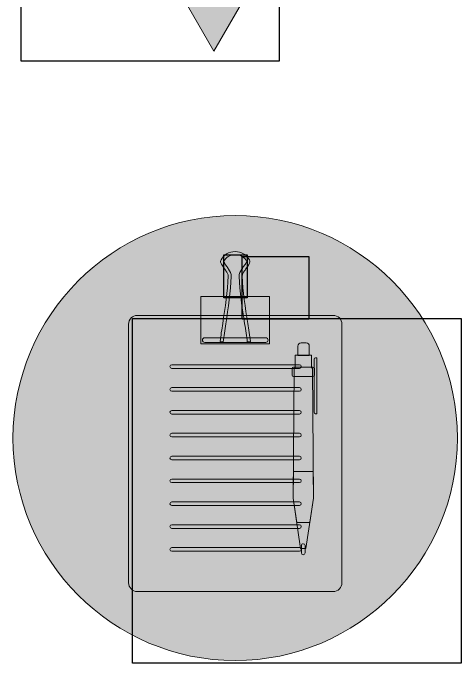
# Model space of a CAD drawing. Header units: inches. Extents: x -507 to 1392, y -754 to 68.
# Drawn here: x 1122.77 to 1150.27, y -158.04 to -118.19 of the extents above; entities that cross this region are included whole.
import ezdxf

# ---------------------------------------------------------------- set-up
doc = ezdxf.new("R2010")
doc.units = ezdxf.units.IN
doc.header["$MEASUREMENT"] = 0
doc.layers.add('back', color=7, linetype='Continuous')
picture_1 = doc.add_image_def('image39.png', size_in_pixel=(66, 167))
picture_2 = doc.add_image_def('image40.png', size_in_pixel=(17, 16))
picture_3 = doc.add_image_def('image41.png', size_in_pixel=(6, 11))
picture_4 = doc.add_image_def('image42.png', size_in_pixel=(84, 88))

# ---------------------------------------------------------------- blocks, each defined once
blk = doc.blocks.new('block 108')
at = {"layer": 'back', "true_color": 0xcc3332}
h = blk.add_hatch(color=22, dxfattribs=at)
h.dxf.hatch_style = 2
edge = h.paths.add_edge_path()
edge.add_spline(control_points=[(1135.104, -120.534), (1135.104, -120.534), (1138.573, -114.525), (1138.573, -114.525), (1138.573, -114.525), (1137.658, -114.525), (1137.658, -114.525), (1137.658, -114.525), (1137.658, -90.296), (1137.658, -90.296), (1137.658, -84.919), (1133.3, -80.561), (1127.923, -80.561), (1127.923, -80.561), (1122.771, -80.561), (1122.771, -80.561), (1128.147, -80.561), (1132.505, -84.919), (1132.505, -90.296), (1132.505, -90.296), (1132.505, -114.525), (1132.505, -114.525), (1132.505, -114.525), (1131.635, -114.525), (1131.635, -114.525), (1131.635, -114.525), (1135.104, -120.534), (1135.104, -120.534)], knot_values=[0, 0, 0, 0, 1, 1, 1, 2, 2, 2, 3, 3, 3, 4, 4, 4, 5, 5, 5, 6, 6, 6, 7, 7, 7, 8, 8, 8, 9, 9, 9, 9], degree=3, periodic=1)
at = {"layer": 'back', "lineweight": 0}
blk.add_open_spline([(1135.104, -120.534), (1135.104, -120.534), (1138.573, -114.525), (1138.573, -114.525), (1138.573, -114.525), (1137.658, -114.525), (1137.658, -114.525), (1137.658, -114.525), (1137.658, -90.296), (1137.658, -90.296), (1137.658, -84.919), (1133.3, -80.561), (1127.923, -80.561), (1127.923, -80.561), (1122.771, -80.561), (1122.771, -80.561), (1128.147, -80.561), (1132.505, -84.919), (1132.505, -90.296), (1132.505, -90.296), (1132.505, -114.525), (1132.505, -114.525), (1132.505, -114.525), (1131.635, -114.525), (1131.635, -114.525), (1131.635, -114.525), (1135.104, -120.534), (1135.104, -120.534)], degree=3, knots=[0, 0, 0, 0, 1, 1, 1, 2, 2, 2, 3, 3, 3, 4, 4, 4, 5, 5, 5, 6, 6, 6, 7, 7, 7, 8, 8, 8, 9, 9, 9, 9], dxfattribs=at)
blk = doc.blocks.new('block 107')
at = {"layer": 'back'}
blk.add_blockref('block 108', (0, 0), dxfattribs=at)
image = blk.add_image(picture_1, insert=(1123.271, -121.141), size_in_units=(15.84, 40.08), dxfattribs=at)
blk = doc.blocks.new('block 110')
at = {"layer": 'back', "true_color": 0x545554}
h = blk.add_hatch(color=251, dxfattribs=at)
edge = h.paths.add_edge_path()
edge.add_spline(control_points=[(1140.763, -138.412), (1140.763, -138.412), (1140.46, -138.412), (1140.46, -138.412), (1140.345, -138.412), (1140.251, -138.506), (1140.251, -138.621), (1140.251, -138.621), (1140.251, -139.2), (1140.251, -139.2), (1140.251, -139.2), (1140.961, -139.2), (1140.961, -139.2), (1140.961, -139.2), (1140.961, -138.611), (1140.961, -138.611), (1140.961, -138.501), (1140.872, -138.412), (1140.763, -138.412)], knot_values=[0, 0, 0, 0, 1, 1, 1, 2, 2, 2, 3, 3, 3, 4, 4, 4, 5, 5, 5, 6, 6, 6, 6], degree=3, periodic=1)
for points in [[(1141.091, -139.17), (1140.091, -139.17), (1140.084, -139.927), (1140.032, -140.003), (1139.967, -147.933), (1140.423, -151.014), (1140.752, -151.014), (1141.208, -147.933), (1141.149, -139.993), (1141.097, -139.931)], [(1139.98, -146.304), (1141.196, -146.304), (1141.208, -147.933), (1140.986, -149.432), (1140.188, -149.432), (1139.967, -147.933)]]:
    blk.add_hatch(color=251, dxfattribs=at).paths.add_polyline_path(points)
h = blk.add_hatch(color=251, dxfattribs=at)
edge = h.paths.add_edge_path()
edge.add_spline(control_points=[(1141.425, -139.327), (1141.425, -139.327), (1141.342, -139.327), (1141.342, -139.327), (1141.297, -139.327), (1141.26, -139.364), (1141.26, -139.41), (1141.26, -139.41), (1141.26, -142.675), (1141.26, -142.675), (1141.26, -142.72), (1141.297, -142.758), (1141.342, -142.758), (1141.342, -142.758), (1141.425, -142.758), (1141.425, -142.758), (1141.425, -142.758), (1141.425, -139.327), (1141.425, -139.327)], knot_values=[0, 0, 0, 0, 1, 1, 1, 2, 2, 2, 3, 3, 3, 4, 4, 4, 5, 5, 5, 6, 6, 6, 6], degree=3, periodic=1)
h = blk.add_hatch(color=251, dxfattribs=at)
edge = h.paths.add_edge_path()
edge.add_spline(control_points=[(1141.184, -139.897), (1141.184, -139.897), (1139.991, -139.897), (1139.991, -139.897), (1139.943, -139.897), (1139.905, -139.935), (1139.905, -139.982), (1139.905, -139.982), (1139.905, -140.387), (1139.905, -140.387), (1139.905, -140.434), (1139.943, -140.473), (1139.99, -140.473), (1139.99, -140.473), (1141.184, -140.473), (1141.184, -140.473), (1141.232, -140.473), (1141.27, -140.434), (1141.27, -140.387), (1141.27, -140.387), (1141.27, -139.982), (1141.27, -139.982), (1141.27, -139.935), (1141.232, -139.897), (1141.184, -139.897)], knot_values=[0, 0, 0, 0, 1, 1, 1, 2, 2, 2, 3, 3, 3, 4, 4, 4, 5, 5, 5, 6, 6, 6, 7, 7, 7, 8, 8, 8, 8], degree=3, periodic=1)
h = blk.add_hatch(color=251, dxfattribs=at)
edge = h.paths.add_edge_path()
edge.add_spline(control_points=[(1140.588, -150.728), (1140.588, -150.728), (1140.588, -150.728), (1140.588, -150.728), (1140.525, -150.728), (1140.474, -150.78), (1140.474, -150.842), (1140.474, -150.842), (1140.474, -151.291), (1140.474, -151.291), (1140.474, -151.353), (1140.525, -151.404), (1140.587, -151.404), (1140.65, -151.404), (1140.701, -151.353), (1140.701, -151.291), (1140.701, -151.291), (1140.701, -150.842), (1140.701, -150.842), (1140.701, -150.78), (1140.65, -150.728), (1140.588, -150.728)], knot_values=[0, 0, 0, 0, 1, 1, 1, 2, 2, 2, 3, 3, 3, 4, 4, 4, 5, 5, 5, 6, 6, 6, 7, 7, 7, 7], degree=3, periodic=1)
at = {"layer": 'back', "lineweight": 0}
for points in [[(1141.091, -139.17), (1140.091, -139.17), (1140.084, -139.927), (1140.032, -140.003), (1139.967, -147.933), (1140.423, -151.014), (1140.752, -151.014), (1141.208, -147.933), (1141.149, -139.993), (1141.097, -139.931), (1141.091, -139.17)], [(1139.98, -146.304), (1141.196, -146.304), (1141.208, -147.933), (1140.986, -149.432), (1140.188, -149.432), (1139.967, -147.933), (1139.98, -146.304)]]:
    blk.add_lwpolyline(points, dxfattribs=at)
for points, knots in [([(1140.763, -138.412), (1140.763, -138.412), (1140.46, -138.412), (1140.46, -138.412), (1140.345, -138.412), (1140.251, -138.506), (1140.251, -138.621), (1140.251, -138.621), (1140.251, -139.2), (1140.251, -139.2), (1140.251, -139.2), (1140.961, -139.2), (1140.961, -139.2), (1140.961, -139.2), (1140.961, -138.611), (1140.961, -138.611), (1140.961, -138.501), (1140.872, -138.412), (1140.763, -138.412)], [0, 0, 0, 0, 1, 1, 1, 2, 2, 2, 3, 3, 3, 4, 4, 4, 5, 5, 5, 6, 6, 6, 6]), ([(1141.425, -139.327), (1141.425, -139.327), (1141.342, -139.327), (1141.342, -139.327), (1141.297, -139.327), (1141.26, -139.364), (1141.26, -139.41), (1141.26, -139.41), (1141.26, -142.675), (1141.26, -142.675), (1141.26, -142.72), (1141.297, -142.758), (1141.342, -142.758), (1141.342, -142.758), (1141.425, -142.758), (1141.425, -142.758), (1141.425, -142.758), (1141.425, -139.327), (1141.425, -139.327)], [0, 0, 0, 0, 1, 1, 1, 2, 2, 2, 3, 3, 3, 4, 4, 4, 5, 5, 5, 6, 6, 6, 6]), ([(1141.184, -139.897), (1141.184, -139.897), (1139.991, -139.897), (1139.991, -139.897), (1139.943, -139.897), (1139.905, -139.935), (1139.905, -139.982), (1139.905, -139.982), (1139.905, -140.387), (1139.905, -140.387), (1139.905, -140.434), (1139.943, -140.473), (1139.99, -140.473), (1139.99, -140.473), (1141.184, -140.473), (1141.184, -140.473), (1141.232, -140.473), (1141.27, -140.434), (1141.27, -140.387), (1141.27, -140.387), (1141.27, -139.982), (1141.27, -139.982), (1141.27, -139.935), (1141.232, -139.897), (1141.184, -139.897)], [0, 0, 0, 0, 1, 1, 1, 2, 2, 2, 3, 3, 3, 4, 4, 4, 5, 5, 5, 6, 6, 6, 7, 7, 7, 8, 8, 8, 8]), ([(1140.588, -150.728), (1140.588, -150.728), (1140.588, -150.728), (1140.588, -150.728), (1140.525, -150.728), (1140.474, -150.78), (1140.474, -150.842), (1140.474, -150.842), (1140.474, -151.291), (1140.474, -151.291), (1140.474, -151.353), (1140.525, -151.404), (1140.587, -151.404), (1140.65, -151.404), (1140.701, -151.353), (1140.701, -151.291), (1140.701, -151.291), (1140.701, -150.842), (1140.701, -150.842), (1140.701, -150.78), (1140.65, -150.728), (1140.588, -150.728)], [0, 0, 0, 0, 1, 1, 1, 2, 2, 2, 3, 3, 3, 4, 4, 4, 5, 5, 5, 6, 6, 6, 7, 7, 7, 7])]:
    blk.add_open_spline(points, degree=3, knots=knots, dxfattribs=at)
blk = doc.blocks.new('block 109')
at = {"layer": 'back', "true_color": 0x545554}
h = blk.add_hatch(color=251, dxfattribs=at)
edge = h.paths.add_edge_path()
edge.add_spline(control_points=[(1136.412, -130.611), (1136.412, -130.611), (1136.412, -130.611), (1136.412, -130.611), (1143.915, -130.611), (1150.053, -136.749), (1150.053, -144.252), (1150.053, -144.252), (1150.053, -144.253), (1150.053, -144.253), (1150.053, -151.756), (1143.915, -157.894), (1136.412, -157.894), (1136.412, -157.894), (1136.412, -157.894), (1136.412, -157.894), (1128.909, -157.894), (1122.771, -151.756), (1122.771, -144.253), (1122.771, -144.253), (1122.771, -144.252), (1122.771, -144.252), (1122.771, -136.75), (1128.909, -130.611), (1136.412, -130.611)], knot_values=[0, 0, 0, 0, 1, 1, 1, 2, 2, 2, 3, 3, 3, 4, 4, 4, 5, 5, 5, 6, 6, 6, 7, 7, 7, 8, 8, 8, 8], degree=3, periodic=1)
at = {"layer": 'back', "true_color": 0x000000}
h = blk.add_hatch(color=18, dxfattribs=at)
edge = h.paths.add_edge_path()
edge.add_spline(control_points=[(1135.481, -138.333), (1135.531, -137.964), (1135.587, -137.598), (1135.644, -137.226), (1135.792, -136.254), (1135.947, -135.239), (1135.981, -134.336), (1135.985, -134.225), (1135.913, -134.113), (1135.844, -134.005), (1135.82, -133.97), (1135.798, -133.934), (1135.777, -133.9), (1135.767, -133.884), (1135.747, -133.856), (1135.723, -133.822), (1135.676, -133.756), (1135.612, -133.667), (1135.569, -133.592), (1135.569, -133.592), (1135.563, -133.582), (1135.563, -133.582), (1135.563, -133.582), (1135.563, -133.582), (1135.563, -133.582), (1135.503, -133.48), (1135.486, -133.45), (1135.543, -133.33), (1135.623, -133.163), (1135.742, -133.045), (1135.882, -132.965), (1136.041, -132.873), (1136.228, -132.832), (1136.417, -132.822), (1136.417, -132.822), (1136.417, -132.822), (1136.417, -132.822), (1136.591, -132.813), (1136.77, -132.861), (1136.925, -132.952), (1137.077, -133.041), (1137.205, -133.172), (1137.281, -133.33), (1137.338, -133.45), (1137.321, -133.48), (1137.261, -133.582), (1137.261, -133.582), (1137.255, -133.593), (1137.255, -133.593), (1137.255, -133.593), (1137.255, -133.593), (1137.255, -133.593), (1137.211, -133.667), (1137.148, -133.756), (1137.101, -133.822), (1137.077, -133.856), (1137.057, -133.884), (1137.047, -133.9), (1137.027, -133.934), (1137.004, -133.97), (1136.98, -134.005), (1136.911, -134.113), (1136.838, -134.225), (1136.843, -134.336), (1136.876, -135.239), (1137.031, -136.254), (1137.18, -137.226), (1137.237, -137.598), (1137.293, -137.964), (1137.343, -138.333), (1137.343, -138.333), (1137.155, -138.358), (1137.155, -138.358), (1137.108, -138.016), (1137.05, -137.638), (1136.992, -137.255), (1136.843, -136.28), (1136.687, -135.262), (1136.652, -134.343), (1136.646, -134.172), (1136.735, -134.034), (1136.821, -133.902), (1136.843, -133.868), (1136.864, -133.836), (1136.883, -133.802), (1136.883, -133.802), (1136.885, -133.799), (1136.885, -133.799), (1136.897, -133.781), (1136.919, -133.749), (1136.945, -133.712), (1136.991, -133.648), (1137.051, -133.565), (1137.09, -133.497), (1137.09, -133.497), (1137.09, -133.496), (1137.09, -133.496), (1137.09, -133.496), (1137.096, -133.486), (1137.096, -133.486), (1137.117, -133.451), (1137.123, -133.44), (1137.109, -133.412), (1137.051, -133.289), (1136.949, -133.187), (1136.829, -133.117), (1136.705, -133.044), (1136.563, -133.005), (1136.427, -133.012), (1136.265, -133.02), (1136.108, -133.055), (1135.977, -133.13), (1135.868, -133.193), (1135.776, -133.283), (1135.715, -133.412), (1135.701, -133.44), (1135.707, -133.451), (1135.728, -133.486), (1135.728, -133.486), (1135.728, -133.486), (1135.728, -133.486), (1135.728, -133.486), (1135.734, -133.497), (1135.734, -133.497), (1135.773, -133.565), (1135.833, -133.648), (1135.879, -133.712), (1135.905, -133.749), (1135.928, -133.781), (1135.939, -133.799), (1135.939, -133.799), (1135.941, -133.802), (1135.941, -133.802), (1135.96, -133.836), (1135.982, -133.868), (1136.003, -133.902), (1136.089, -134.034), (1136.178, -134.172), (1136.171, -134.343), (1136.137, -135.262), (1135.981, -136.28), (1135.833, -137.255), (1135.774, -137.638), (1135.716, -138.016), (1135.669, -138.358), (1135.669, -138.358), (1135.481, -138.333), (1135.481, -138.333)], knot_values=[0, 0, 0, 0, 1, 1, 1, 2, 2, 2, 3, 3, 3, 4, 4, 4, 5, 5, 5, 6, 6, 6, 7, 7, 7, 8, 8, 8, 9, 9, 9, 10, 10, 10, 11, 11, 11, 12, 12, 12, 13, 13, 13, 14, 14, 14, 15, 15, 15, 16, 16, 16, 17, 17, 17, 18, 18, 18, 19, 19, 19, 20, 20, 20, 21, 21, 21, 22, 22, 22, 23, 23, 23, 24, 24, 24, 25, 25, 25, 26, 26, 26, 27, 27, 27, 28, 28, 28, 29, 29, 29, 30, 30, 30, 31, 31, 31, 32, 32, 32, 33, 33, 33, 34, 34, 34, 35, 35, 35, 36, 36, 36, 37, 37, 37, 38, 38, 38, 39, 39, 39, 40, 40, 40, 41, 41, 41, 42, 42, 42, 43, 43, 43, 44, 44, 44, 45, 45, 45, 46, 46, 46, 47, 47, 47, 48, 48, 48, 49, 49, 49, 49], degree=3, periodic=1)
blk.add_hatch(color=18, dxfattribs=at).paths.add_polyline_path([(1134.298, -138.485), (1138.526, -138.485), (1138.526, -135.582), (1134.298, -135.582)])
h = blk.add_hatch(color=18, dxfattribs=at)
edge = h.paths.add_edge_path()
edge.add_spline(control_points=[(1130.402, -136.731), (1130.402, -136.731), (1142.422, -136.731), (1142.422, -136.731), (1142.719, -136.731), (1142.963, -136.974), (1142.963, -137.272), (1142.963, -137.272), (1142.963, -153.12), (1142.963, -153.12), (1142.963, -153.418), (1142.719, -153.661), (1142.422, -153.661), (1142.422, -153.661), (1130.402, -153.661), (1130.402, -153.661), (1130.105, -153.661), (1129.861, -153.418), (1129.861, -153.12), (1129.861, -153.12), (1129.861, -137.272), (1129.861, -137.272), (1129.861, -136.974), (1130.105, -136.731), (1130.402, -136.731)], knot_values=[0, 0, 0, 0, 1, 1, 1, 2, 2, 2, 3, 3, 3, 4, 4, 4, 5, 5, 5, 6, 6, 6, 7, 7, 7, 8, 8, 8, 8], degree=3, periodic=1)
h = blk.add_hatch(color=18, dxfattribs=at)
edge = h.paths.add_edge_path()
edge.add_spline(control_points=[(1134.539, -138.099), (1134.539, -138.099), (1138.286, -138.099), (1138.286, -138.099), (1138.365, -138.099), (1138.43, -138.164), (1138.43, -138.243), (1138.43, -138.322), (1138.365, -138.387), (1138.286, -138.387), (1138.286, -138.387), (1134.539, -138.387), (1134.539, -138.387), (1134.459, -138.387), (1134.394, -138.322), (1134.394, -138.243), (1134.395, -138.164), (1134.459, -138.099), (1134.539, -138.099)], knot_values=[0, 0, 0, 0, 1, 1, 1, 2, 2, 2, 3, 3, 3, 4, 4, 4, 5, 5, 5, 6, 6, 6, 6], degree=3, periodic=1)
at = {"layer": 'back', "true_color": 0x545554}
h = blk.add_hatch(color=251, dxfattribs=at)
edge = h.paths.add_edge_path()
edge.add_spline(control_points=[(1132.518, -139.981), (1132.456, -139.981), (1132.406, -139.931), (1132.406, -139.87), (1132.406, -139.808), (1132.456, -139.758), (1132.518, -139.758), (1132.518, -139.758), (1140.353, -139.758), (1140.353, -139.758), (1140.415, -139.758), (1140.465, -139.808), (1140.465, -139.87), (1140.465, -139.931), (1140.415, -139.981), (1140.353, -139.981), (1140.353, -139.981), (1132.518, -139.981), (1132.518, -139.981)], knot_values=[0, 0, 0, 0, 1, 1, 1, 2, 2, 2, 3, 3, 3, 4, 4, 4, 5, 5, 5, 6, 6, 6, 6], degree=3, periodic=1)
h = blk.add_hatch(color=251, dxfattribs=at)
edge = h.paths.add_edge_path()
edge.add_spline(control_points=[(1132.518, -141.383), (1132.456, -141.383), (1132.406, -141.333), (1132.406, -141.271), (1132.406, -141.209), (1132.456, -141.159), (1132.518, -141.159), (1132.518, -141.159), (1140.353, -141.159), (1140.353, -141.159), (1140.415, -141.159), (1140.465, -141.209), (1140.465, -141.271), (1140.465, -141.333), (1140.415, -141.383), (1140.353, -141.383), (1140.353, -141.383), (1132.518, -141.383), (1132.518, -141.383)], knot_values=[0, 0, 0, 0, 1, 1, 1, 2, 2, 2, 3, 3, 3, 4, 4, 4, 5, 5, 5, 6, 6, 6, 6], degree=3, periodic=1)
h = blk.add_hatch(color=251, dxfattribs=at)
edge = h.paths.add_edge_path()
edge.add_spline(control_points=[(1132.518, -142.784), (1132.456, -142.784), (1132.406, -142.734), (1132.406, -142.672), (1132.406, -142.61), (1132.456, -142.561), (1132.518, -142.561), (1132.518, -142.561), (1140.353, -142.561), (1140.353, -142.561), (1140.415, -142.561), (1140.465, -142.611), (1140.465, -142.672), (1140.465, -142.734), (1140.415, -142.784), (1140.353, -142.784), (1140.353, -142.784), (1132.518, -142.784), (1132.518, -142.784)], knot_values=[0, 0, 0, 0, 1, 1, 1, 2, 2, 2, 3, 3, 3, 4, 4, 4, 5, 5, 5, 6, 6, 6, 6], degree=3, periodic=1)
h = blk.add_hatch(color=251, dxfattribs=at)
edge = h.paths.add_edge_path()
edge.add_spline(control_points=[(1132.518, -144.185), (1132.456, -144.185), (1132.406, -144.135), (1132.406, -144.073), (1132.406, -144.011), (1132.456, -143.962), (1132.518, -143.962), (1132.518, -143.962), (1140.353, -143.962), (1140.353, -143.962), (1140.415, -143.962), (1140.465, -144.011), (1140.465, -144.073), (1140.465, -144.135), (1140.415, -144.185), (1140.353, -144.185), (1140.353, -144.185), (1132.518, -144.185), (1132.518, -144.185)], knot_values=[0, 0, 0, 0, 1, 1, 1, 2, 2, 2, 3, 3, 3, 4, 4, 4, 5, 5, 5, 6, 6, 6, 6], degree=3, periodic=1)
h = blk.add_hatch(color=251, dxfattribs=at)
edge = h.paths.add_edge_path()
edge.add_spline(control_points=[(1132.518, -145.586), (1132.456, -145.586), (1132.406, -145.536), (1132.406, -145.475), (1132.406, -145.413), (1132.456, -145.363), (1132.518, -145.363), (1132.518, -145.363), (1140.353, -145.363), (1140.353, -145.363), (1140.415, -145.363), (1140.465, -145.413), (1140.465, -145.475), (1140.465, -145.536), (1140.415, -145.586), (1140.353, -145.586), (1140.353, -145.586), (1132.518, -145.586), (1132.518, -145.586)], knot_values=[0, 0, 0, 0, 1, 1, 1, 2, 2, 2, 3, 3, 3, 4, 4, 4, 5, 5, 5, 6, 6, 6, 6], degree=3, periodic=1)
at = {"layer": 'back', "true_color": 0x252422}
h = blk.add_hatch(color=250, dxfattribs=at)
edge = h.paths.add_edge_path()
edge.add_spline(control_points=[(1132.518, -146.987), (1132.456, -146.987), (1132.406, -146.938), (1132.406, -146.876), (1132.406, -146.814), (1132.456, -146.764), (1132.518, -146.764), (1132.518, -146.764), (1140.353, -146.764), (1140.353, -146.764), (1140.415, -146.764), (1140.465, -146.814), (1140.465, -146.876), (1140.465, -146.938), (1140.415, -146.987), (1140.353, -146.987), (1140.353, -146.987), (1132.518, -146.987), (1132.518, -146.987)], knot_values=[0, 0, 0, 0, 1, 1, 1, 2, 2, 2, 3, 3, 3, 4, 4, 4, 5, 5, 5, 6, 6, 6, 6], degree=3, periodic=1)
h = blk.add_hatch(color=250, dxfattribs=at)
edge = h.paths.add_edge_path()
edge.add_spline(control_points=[(1132.518, -148.389), (1132.456, -148.389), (1132.406, -148.339), (1132.406, -148.277), (1132.406, -148.215), (1132.456, -148.165), (1132.518, -148.165), (1132.518, -148.165), (1140.353, -148.165), (1140.353, -148.165), (1140.415, -148.165), (1140.465, -148.215), (1140.465, -148.277), (1140.465, -148.339), (1140.415, -148.389), (1140.353, -148.389), (1140.353, -148.389), (1132.518, -148.389), (1132.518, -148.389)], knot_values=[0, 0, 0, 0, 1, 1, 1, 2, 2, 2, 3, 3, 3, 4, 4, 4, 5, 5, 5, 6, 6, 6, 6], degree=3, periodic=1)
h = blk.add_hatch(color=250, dxfattribs=at)
edge = h.paths.add_edge_path()
edge.add_spline(control_points=[(1132.518, -149.79), (1132.456, -149.79), (1132.406, -149.74), (1132.406, -149.678), (1132.406, -149.616), (1132.456, -149.566), (1132.518, -149.566), (1132.518, -149.566), (1140.353, -149.566), (1140.353, -149.566), (1140.415, -149.566), (1140.465, -149.616), (1140.465, -149.678), (1140.465, -149.74), (1140.415, -149.79), (1140.353, -149.79), (1140.353, -149.79), (1132.518, -149.79), (1132.518, -149.79)], knot_values=[0, 0, 0, 0, 1, 1, 1, 2, 2, 2, 3, 3, 3, 4, 4, 4, 5, 5, 5, 6, 6, 6, 6], degree=3, periodic=1)
h = blk.add_hatch(color=250, dxfattribs=at)
edge = h.paths.add_edge_path()
edge.add_spline(control_points=[(1132.518, -151.191), (1132.456, -151.191), (1132.406, -151.141), (1132.406, -151.079), (1132.406, -151.018), (1132.456, -150.967), (1132.518, -150.967), (1132.518, -150.967), (1140.353, -150.967), (1140.353, -150.967), (1140.415, -150.967), (1140.465, -151.018), (1140.465, -151.079), (1140.465, -151.141), (1140.415, -151.191), (1140.353, -151.191), (1140.353, -151.191), (1132.518, -151.191), (1132.518, -151.191)], knot_values=[0, 0, 0, 0, 1, 1, 1, 2, 2, 2, 3, 3, 3, 4, 4, 4, 5, 5, 5, 6, 6, 6, 6], degree=3, periodic=1)
at = {"layer": 'back', "lineweight": 0}
blk.add_lwpolyline([(1134.298, -138.485), (1138.526, -138.485), (1138.526, -135.582), (1134.298, -135.582), (1134.298, -138.485)], dxfattribs=at)
for points, knots in [([(1136.412, -130.611), (1136.412, -130.611), (1136.412, -130.611), (1136.412, -130.611), (1143.915, -130.611), (1150.053, -136.749), (1150.053, -144.252), (1150.053, -144.252), (1150.053, -144.253), (1150.053, -144.253), (1150.053, -151.756), (1143.915, -157.894), (1136.412, -157.894), (1136.412, -157.894), (1136.412, -157.894), (1136.412, -157.894), (1128.909, -157.894), (1122.771, -151.756), (1122.771, -144.253), (1122.771, -144.253), (1122.771, -144.252), (1122.771, -144.252), (1122.771, -136.75), (1128.909, -130.611), (1136.412, -130.611)], [0, 0, 0, 0, 1, 1, 1, 2, 2, 2, 3, 3, 3, 4, 4, 4, 5, 5, 5, 6, 6, 6, 7, 7, 7, 8, 8, 8, 8]), ([(1135.481, -138.333), (1135.531, -137.964), (1135.587, -137.598), (1135.644, -137.226), (1135.792, -136.254), (1135.947, -135.239), (1135.981, -134.336), (1135.985, -134.225), (1135.913, -134.113), (1135.844, -134.005), (1135.82, -133.97), (1135.798, -133.934), (1135.777, -133.9), (1135.767, -133.884), (1135.747, -133.856), (1135.723, -133.822), (1135.676, -133.756), (1135.612, -133.667), (1135.569, -133.592), (1135.569, -133.592), (1135.563, -133.582), (1135.563, -133.582), (1135.563, -133.582), (1135.563, -133.582), (1135.563, -133.582), (1135.503, -133.48), (1135.486, -133.45), (1135.543, -133.33), (1135.623, -133.163), (1135.742, -133.045), (1135.882, -132.965), (1136.041, -132.873), (1136.228, -132.832), (1136.417, -132.822), (1136.417, -132.822), (1136.417, -132.822), (1136.417, -132.822), (1136.591, -132.813), (1136.77, -132.861), (1136.925, -132.952), (1137.077, -133.041), (1137.205, -133.172), (1137.281, -133.33), (1137.338, -133.45), (1137.321, -133.48), (1137.261, -133.582), (1137.261, -133.582), (1137.255, -133.593), (1137.255, -133.593), (1137.255, -133.593), (1137.255, -133.593), (1137.255, -133.593), (1137.211, -133.667), (1137.148, -133.756), (1137.101, -133.822), (1137.077, -133.856), (1137.057, -133.884), (1137.047, -133.9), (1137.027, -133.934), (1137.004, -133.97), (1136.98, -134.005), (1136.911, -134.113), (1136.838, -134.225), (1136.843, -134.336), (1136.876, -135.239), (1137.031, -136.254), (1137.18, -137.226), (1137.237, -137.598), (1137.293, -137.964), (1137.343, -138.333), (1137.343, -138.333), (1137.155, -138.358), (1137.155, -138.358), (1137.108, -138.016), (1137.05, -137.638), (1136.992, -137.255), (1136.843, -136.28), (1136.687, -135.262), (1136.652, -134.343), (1136.646, -134.172), (1136.735, -134.034), (1136.821, -133.902), (1136.843, -133.868), (1136.864, -133.836), (1136.883, -133.802), (1136.883, -133.802), (1136.885, -133.799), (1136.885, -133.799), (1136.897, -133.781), (1136.919, -133.749), (1136.945, -133.712), (1136.991, -133.648), (1137.051, -133.565), (1137.09, -133.497), (1137.09, -133.497), (1137.09, -133.496), (1137.09, -133.496), (1137.09, -133.496), (1137.096, -133.486), (1137.096, -133.486), (1137.117, -133.451), (1137.123, -133.44), (1137.109, -133.412), (1137.051, -133.289), (1136.949, -133.187), (1136.829, -133.117), (1136.705, -133.044), (1136.563, -133.005), (1136.427, -133.012), (1136.265, -133.02), (1136.108, -133.055), (1135.977, -133.13), (1135.868, -133.193), (1135.776, -133.283), (1135.715, -133.412), (1135.701, -133.44), (1135.707, -133.451), (1135.728, -133.486), (1135.728, -133.486), (1135.728, -133.486), (1135.728, -133.486), (1135.728, -133.486), (1135.734, -133.497), (1135.734, -133.497), (1135.773, -133.565), (1135.833, -133.648), (1135.879, -133.712), (1135.905, -133.749), (1135.928, -133.781), (1135.939, -133.799), (1135.939, -133.799), (1135.941, -133.802), (1135.941, -133.802), (1135.96, -133.836), (1135.982, -133.868), (1136.003, -133.902), (1136.089, -134.034), (1136.178, -134.172), (1136.171, -134.343), (1136.137, -135.262), (1135.981, -136.28), (1135.833, -137.255), (1135.774, -137.638), (1135.716, -138.016), (1135.669, -138.358), (1135.669, -138.358), (1135.481, -138.333), (1135.481, -138.333)], [0, 0, 0, 0, 1, 1, 1, 2, 2, 2, 3, 3, 3, 4, 4, 4, 5, 5, 5, 6, 6, 6, 7, 7, 7, 8, 8, 8, 9, 9, 9, 10, 10, 10, 11, 11, 11, 12, 12, 12, 13, 13, 13, 14, 14, 14, 15, 15, 15, 16, 16, 16, 17, 17, 17, 18, 18, 18, 19, 19, 19, 20, 20, 20, 21, 21, 21, 22, 22, 22, 23, 23, 23, 24, 24, 24, 25, 25, 25, 26, 26, 26, 27, 27, 27, 28, 28, 28, 29, 29, 29, 30, 30, 30, 31, 31, 31, 32, 32, 32, 33, 33, 33, 34, 34, 34, 35, 35, 35, 36, 36, 36, 37, 37, 37, 38, 38, 38, 39, 39, 39, 40, 40, 40, 41, 41, 41, 42, 42, 42, 43, 43, 43, 44, 44, 44, 45, 45, 45, 46, 46, 46, 47, 47, 47, 48, 48, 48, 49, 49, 49, 49]), ([(1130.402, -136.731), (1130.402, -136.731), (1142.422, -136.731), (1142.422, -136.731), (1142.719, -136.731), (1142.963, -136.974), (1142.963, -137.272), (1142.963, -137.272), (1142.963, -153.12), (1142.963, -153.12), (1142.963, -153.418), (1142.719, -153.661), (1142.422, -153.661), (1142.422, -153.661), (1130.402, -153.661), (1130.402, -153.661), (1130.105, -153.661), (1129.861, -153.418), (1129.861, -153.12), (1129.861, -153.12), (1129.861, -137.272), (1129.861, -137.272), (1129.861, -136.974), (1130.105, -136.731), (1130.402, -136.731)], [0, 0, 0, 0, 1, 1, 1, 2, 2, 2, 3, 3, 3, 4, 4, 4, 5, 5, 5, 6, 6, 6, 7, 7, 7, 8, 8, 8, 8]), ([(1134.539, -138.099), (1134.539, -138.099), (1138.286, -138.099), (1138.286, -138.099), (1138.365, -138.099), (1138.43, -138.164), (1138.43, -138.243), (1138.43, -138.322), (1138.365, -138.387), (1138.286, -138.387), (1138.286, -138.387), (1134.539, -138.387), (1134.539, -138.387), (1134.459, -138.387), (1134.394, -138.322), (1134.394, -138.243), (1134.395, -138.164), (1134.459, -138.099), (1134.539, -138.099)], [0, 0, 0, 0, 1, 1, 1, 2, 2, 2, 3, 3, 3, 4, 4, 4, 5, 5, 5, 6, 6, 6, 6]), ([(1132.518, -139.981), (1132.456, -139.981), (1132.406, -139.931), (1132.406, -139.87), (1132.406, -139.808), (1132.456, -139.758), (1132.518, -139.758), (1132.518, -139.758), (1140.353, -139.758), (1140.353, -139.758), (1140.415, -139.758), (1140.465, -139.808), (1140.465, -139.87), (1140.465, -139.931), (1140.415, -139.981), (1140.353, -139.981), (1140.353, -139.981), (1132.518, -139.981), (1132.518, -139.981)], [0, 0, 0, 0, 1, 1, 1, 2, 2, 2, 3, 3, 3, 4, 4, 4, 5, 5, 5, 6, 6, 6, 6]), ([(1132.518, -141.383), (1132.456, -141.383), (1132.406, -141.333), (1132.406, -141.271), (1132.406, -141.209), (1132.456, -141.159), (1132.518, -141.159), (1132.518, -141.159), (1140.353, -141.159), (1140.353, -141.159), (1140.415, -141.159), (1140.465, -141.209), (1140.465, -141.271), (1140.465, -141.333), (1140.415, -141.383), (1140.353, -141.383), (1140.353, -141.383), (1132.518, -141.383), (1132.518, -141.383)], [0, 0, 0, 0, 1, 1, 1, 2, 2, 2, 3, 3, 3, 4, 4, 4, 5, 5, 5, 6, 6, 6, 6]), ([(1132.518, -142.784), (1132.456, -142.784), (1132.406, -142.734), (1132.406, -142.672), (1132.406, -142.61), (1132.456, -142.561), (1132.518, -142.561), (1132.518, -142.561), (1140.353, -142.561), (1140.353, -142.561), (1140.415, -142.561), (1140.465, -142.611), (1140.465, -142.672), (1140.465, -142.734), (1140.415, -142.784), (1140.353, -142.784), (1140.353, -142.784), (1132.518, -142.784), (1132.518, -142.784)], [0, 0, 0, 0, 1, 1, 1, 2, 2, 2, 3, 3, 3, 4, 4, 4, 5, 5, 5, 6, 6, 6, 6]), ([(1132.518, -144.185), (1132.456, -144.185), (1132.406, -144.135), (1132.406, -144.073), (1132.406, -144.011), (1132.456, -143.962), (1132.518, -143.962), (1132.518, -143.962), (1140.353, -143.962), (1140.353, -143.962), (1140.415, -143.962), (1140.465, -144.011), (1140.465, -144.073), (1140.465, -144.135), (1140.415, -144.185), (1140.353, -144.185), (1140.353, -144.185), (1132.518, -144.185), (1132.518, -144.185)], [0, 0, 0, 0, 1, 1, 1, 2, 2, 2, 3, 3, 3, 4, 4, 4, 5, 5, 5, 6, 6, 6, 6]), ([(1132.518, -145.586), (1132.456, -145.586), (1132.406, -145.536), (1132.406, -145.475), (1132.406, -145.413), (1132.456, -145.363), (1132.518, -145.363), (1132.518, -145.363), (1140.353, -145.363), (1140.353, -145.363), (1140.415, -145.363), (1140.465, -145.413), (1140.465, -145.475), (1140.465, -145.536), (1140.415, -145.586), (1140.353, -145.586), (1140.353, -145.586), (1132.518, -145.586), (1132.518, -145.586)], [0, 0, 0, 0, 1, 1, 1, 2, 2, 2, 3, 3, 3, 4, 4, 4, 5, 5, 5, 6, 6, 6, 6]), ([(1132.518, -146.987), (1132.456, -146.987), (1132.406, -146.938), (1132.406, -146.876), (1132.406, -146.814), (1132.456, -146.764), (1132.518, -146.764), (1132.518, -146.764), (1140.353, -146.764), (1140.353, -146.764), (1140.415, -146.764), (1140.465, -146.814), (1140.465, -146.876), (1140.465, -146.938), (1140.415, -146.987), (1140.353, -146.987), (1140.353, -146.987), (1132.518, -146.987), (1132.518, -146.987)], [0, 0, 0, 0, 1, 1, 1, 2, 2, 2, 3, 3, 3, 4, 4, 4, 5, 5, 5, 6, 6, 6, 6]), ([(1132.518, -148.389), (1132.456, -148.389), (1132.406, -148.339), (1132.406, -148.277), (1132.406, -148.215), (1132.456, -148.165), (1132.518, -148.165), (1132.518, -148.165), (1140.353, -148.165), (1140.353, -148.165), (1140.415, -148.165), (1140.465, -148.215), (1140.465, -148.277), (1140.465, -148.339), (1140.415, -148.389), (1140.353, -148.389), (1140.353, -148.389), (1132.518, -148.389), (1132.518, -148.389)], [0, 0, 0, 0, 1, 1, 1, 2, 2, 2, 3, 3, 3, 4, 4, 4, 5, 5, 5, 6, 6, 6, 6]), ([(1132.518, -149.79), (1132.456, -149.79), (1132.406, -149.74), (1132.406, -149.678), (1132.406, -149.616), (1132.456, -149.566), (1132.518, -149.566), (1132.518, -149.566), (1140.353, -149.566), (1140.353, -149.566), (1140.415, -149.566), (1140.465, -149.616), (1140.465, -149.678), (1140.465, -149.74), (1140.415, -149.79), (1140.353, -149.79), (1140.353, -149.79), (1132.518, -149.79), (1132.518, -149.79)], [0, 0, 0, 0, 1, 1, 1, 2, 2, 2, 3, 3, 3, 4, 4, 4, 5, 5, 5, 6, 6, 6, 6]), ([(1132.518, -151.191), (1132.456, -151.191), (1132.406, -151.141), (1132.406, -151.079), (1132.406, -151.018), (1132.456, -150.967), (1132.518, -150.967), (1132.518, -150.967), (1140.353, -150.967), (1140.353, -150.967), (1140.415, -150.967), (1140.465, -151.018), (1140.465, -151.079), (1140.465, -151.141), (1140.415, -151.191), (1140.353, -151.191), (1140.353, -151.191), (1132.518, -151.191), (1132.518, -151.191)], [0, 0, 0, 0, 1, 1, 1, 2, 2, 2, 3, 3, 3, 4, 4, 4, 5, 5, 5, 6, 6, 6, 6])]:
    blk.add_open_spline(points, degree=3, knots=knots, dxfattribs=at)
at = {"layer": 'back'}
blk.add_blockref('block 110', (0, 0), dxfattribs=at)
image = blk.add_image(picture_3, insert=(1135.707, -135.651), size_in_units=(1.44, 2.64), dxfattribs=at)
image = blk.add_image(picture_2, insert=(1136.843, -136.955), size_in_units=(4.08, 3.84), dxfattribs=at)
image = blk.add_image(picture_4, insert=(1130.113, -158.044), size_in_units=(20.16, 21.12), dxfattribs=at)
blk = doc.blocks.new('block 98')
at = {"layer": 'back'}
for name in ['block 107', 'block 109']:
    blk.add_blockref(name, (0, 0), dxfattribs=at)

msp = doc.modelspace()

# ---------------------------------------------------------------- block references
at = {"layer": 'back'}
msp.add_blockref('block 98', (0, 0), dxfattribs=at)

doc.saveas('drawing.dxf')
